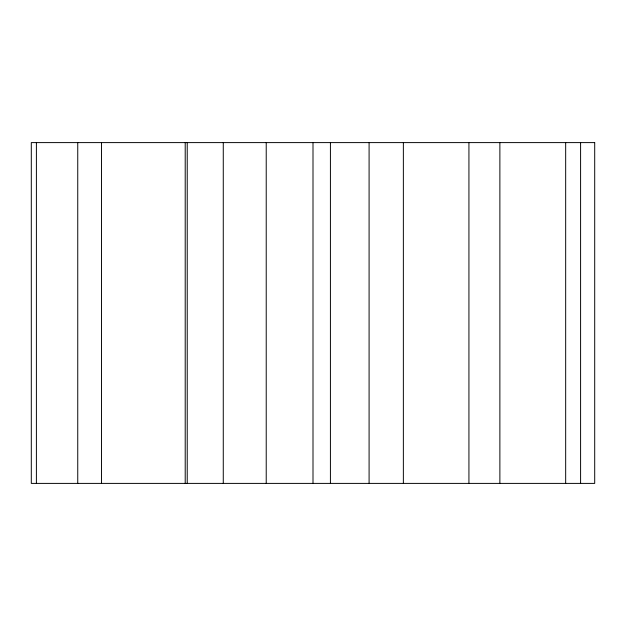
<?xml version="1.0" encoding="UTF-8"?>
<svg xmlns="http://www.w3.org/2000/svg" width="626" height="626" viewBox="0 0 626 626"><rect width="100%" height="100%" fill="white"/><g stroke="black" fill="none" stroke-linecap="round" stroke-linejoin="round"><path stroke-width="0.94" d="M580.592 142.603L580.592 483.397M565.669 142.603L565.669 483.397M499.877 142.603L499.877 483.397M468.929 142.603L468.929 483.397M403.363 142.603L403.363 483.397M369.09 142.603L369.09 483.397M330.418 142.603L330.418 483.397M313 142.603L313 483.397M266.222 142.603L266.222 483.397M223.271 142.603L223.271 483.397M187.229 142.603L187.229 483.397M185.21 142.603L185.21 483.397M101.49 142.603L101.49 483.397M77.749 142.603L77.749 483.397M36.394 142.603L36.394 483.397M594.7 142.603L31.3 142.603L31.3 483.397L594.7 483.397L594.7 142.603"/></g></svg>
